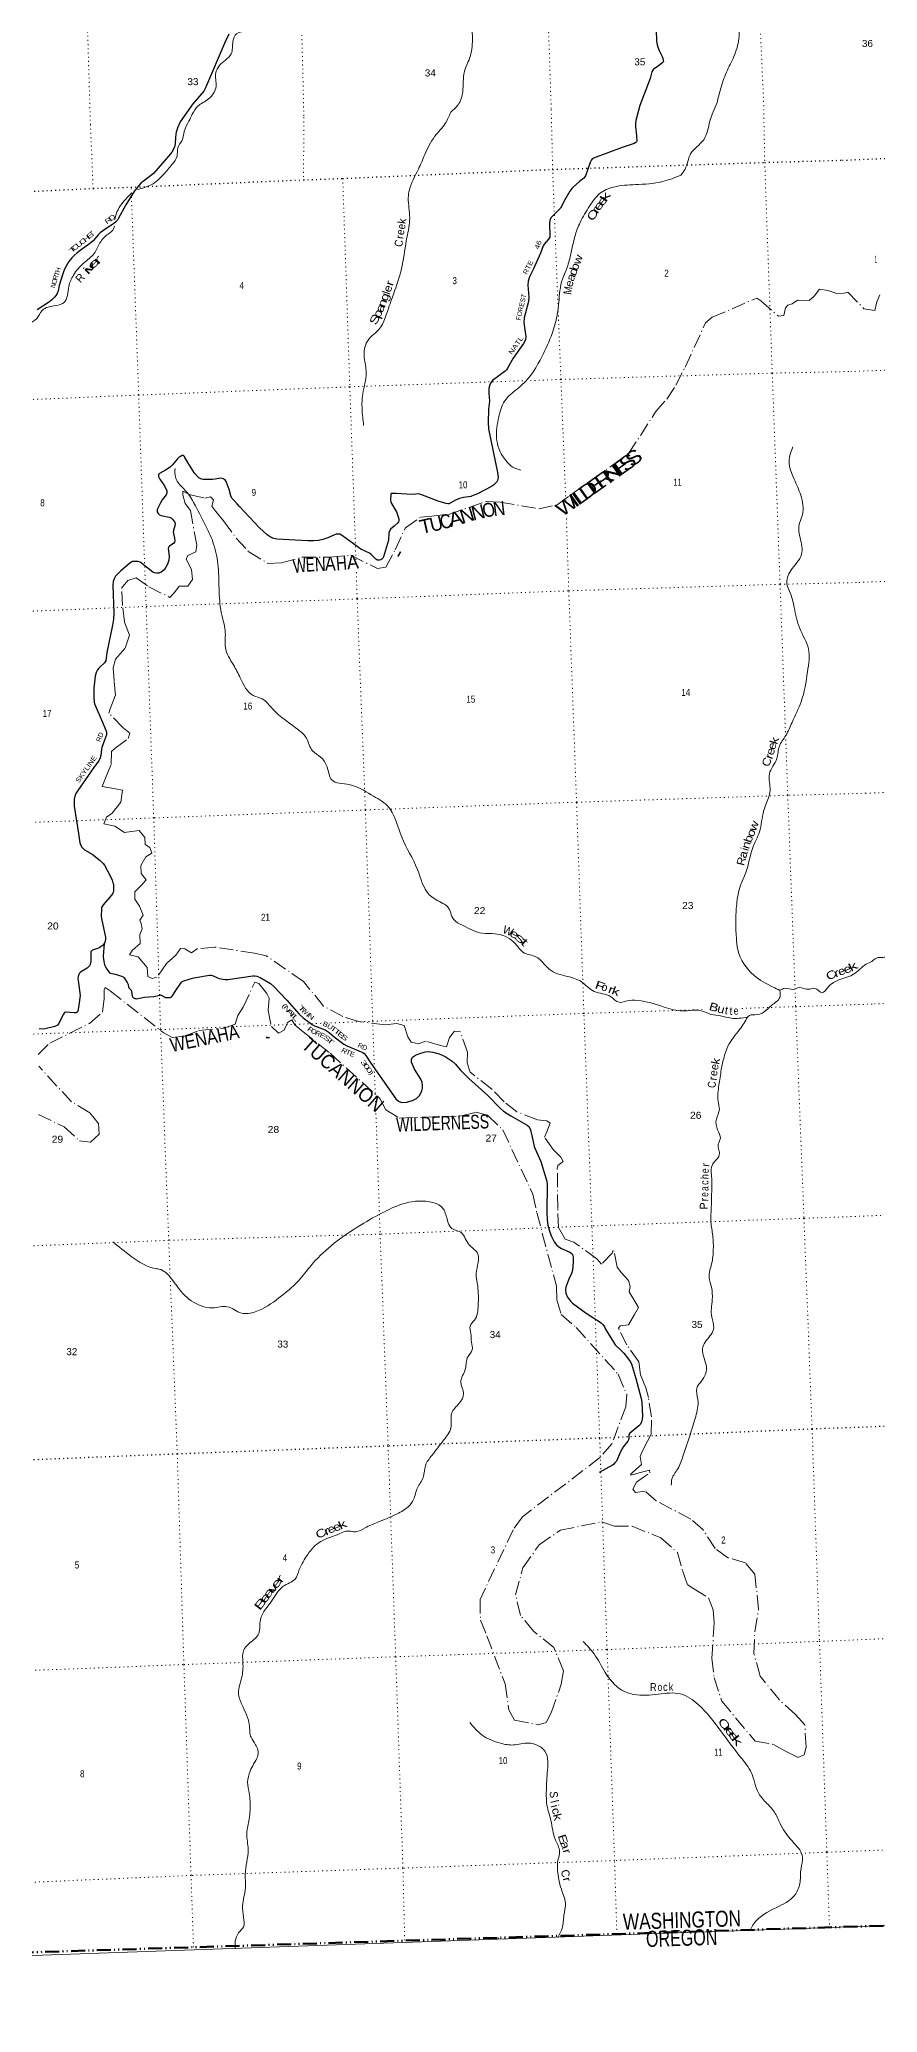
# Model space of a CAD drawing. Header units: feet. Extents: x 757852 to 1040949, y -536576 to -344549.
# Drawn here: x 805852 to 826799, y -536576 to -487262 of the extents above; entities that cross this region are included whole.
import ezdxf
from ezdxf.enums import TextEntityAlignment as Align

# ---------------------------------------------------------------- set-up
doc = ezdxf.new("R2010")
doc.units = ezdxf.units.FT
doc.header["$LTSCALE"] = 70
for name, pattern in [('DASH_DOUBLE_DOT', [9.2, 5, -1.2, 0.3, -1.2, 0.3, -1.2]), ('DOT_DASHED', [7.7, 5, -1.2, 0.3, -1.2]), ('DOTTED', [1.5, 0.3, -1.2])]:
    doc.linetypes.add(name, pattern=pattern)
for name, color, linetype, lineweight in [('10', 7, 'DASH_DOUBLE_DOT', 70), ('29', 7, 'Continuous', 25), ('39', 7, 'Continuous', 13), ('4', 7, 'Continuous', 13), ('44', 7, 'DOT_DASHED', 13), ('6', 7, 'DOTTED', 25), ('7', 7, 'DOTTED', 13)]:
    doc.layers.add(name, color=color, linetype=linetype, lineweight=lineweight)
doc.layers.add('30', color=7, linetype='Continuous')
doc.layers.add('41', color=7, linetype='Continuous')

msp = doc.modelspace()

# ---------------------------------------------------------------- linework, layer by layer
at = {"layer": '10', "lineweight": 60}
msp.add_line((795698.15, -535382.36), (827517.11, -534387.17), dxfattribs=at)
at = {"layer": '29'}
for points in [[(810584.7, -487132.44), (810489.4, -487323.17), (810006.03, -488475.38), (809960.96, -488552.65), (809853.42, -488682.82), (809686.09, -488874.92), (809367.49, -489317.32)], [(821269.54, -487039.57), (821277.42, -487291.34), (821286.7, -487367.21), (821306.41, -487448.52), (821340.51, -487534.92), (821422.58, -487707.31), (821444.79, -487779.72), (821446.66, -487813.4), (821444.79, -487824.63), (821432.67, -487839.01), (821293.34, -487943.68), (821226.94, -487985.55), (821198.89, -488008), (821179.33, -488033.15), (821161.49, -488069.75), (821112.83, -488240.55), (820860, -488911.51)], [(820860, -488911.51), (820761.55, -489288.29), (820748.03, -489373.95), (820748.42, -489434.62), (820772.38, -489667.23), (820779.31, -489807.06), (820775.6, -489824.83), (820760.6, -489837.97), (820719.19, -489863.28), (820418.14, -489960.25), (819696.4, -490226.58), (819668.47, -490245.07), (819645.97, -490267.58), (819612.25, -490339.69), (819495.69, -490670.11), (819480.04, -490697.19), (819457.55, -490725.33), (819350.44, -490811.46), (819187.56, -490956.09), (819156.45, -490990.59), (819109.74, -491057.39), (818980.11, -491273.15), (818871.05, -491475.22), (818840.7, -491515.14), (818637.23, -491717.84), (818621.33, -491744.02), (818610.08, -491779.66), (818602.57, -491871.18), (818610.92, -492165.05), (818604.46, -492207.4), (818576, -492254.37), (818466.13, -492376.42), (818444.15, -492417.53), (818372.06, -492605.96), (818194.02, -493010.65), (818096.4, -493196.3), (818063.55, -493299.27), (818057.71, -493405.82), (818082.3, -493704.49), (818071.85, -493807.53), (817964.18, -494222.28), (817960.26, -494335.88), (817984.89, -494523.1), (818004.66, -494686.47), (817997.93, -494770.09), (817948.77, -494862.6), (817691.16, -495226.15), (817549.83, -495479.23), (817527.33, -495516.75), (817488.37, -495553.69), (817178.1, -495787.08), (817122.35, -495854.44), (817089.36, -495940.38), (817084.86, -495989.52), (817085.2, -496106.63), (817100.03, -496300.2), (817073.2, -496505.29), (817066.11, -496833.74), (817078.52, -496997.38), (817243.89, -497805.99)], [(809367.49, -489317.32), (809313.4, -489450.45), (809271.23, -489576.14), (809259.98, -489630.55), (809248.3, -489711.19), (809246.85, -489851.92), (809235.83, -489925.77), (809222.48, -489964.48), (809201.86, -490002), (809157.8, -490075.18), (809124.49, -490119.92), (808761.27, -490549.82), (808701.06, -490609.55), (808441.68, -490809.07), (808397.54, -490848.11), (808335.67, -490915.65), (808288.8, -490975.68), (808229.79, -491048.89), (808013.7, -491396.93), (807822.9, -491746.74), (807800.4, -491780.5), (807771.92, -491811.94), (807702.91, -491866.8), (807543.07, -491968.32), (807365.43, -492099.43), (807318.86, -492142.55), (807191.07, -492296.41), (807145.43, -492336.96), (807103.89, -492373.33), (806868.05, -492537.13), (806794.53, -492594.71), (806723.29, -492660.37), (806665.16, -492718.53), (806589.41, -492815.39), (806555.49, -492872.37), (806517.99, -492932.4), (806480.49, -493003.69), (806441.08, -493096.93), (806347.97, -493410.49), (806318.32, -493547.75), (806294.99, -493612.53), (806271.45, -493656.56), (806230.2, -493707.21), (806162.71, -493771), (806099.98, -493819.72), (805794.3, -494020.52)], [(810792.52, -498868.97), (810697.06, -498764.18), (810663.47, -498725.01), (810637.06, -498666.63), (810593.92, -498513.42), (810518.65, -498310.03), (810491.75, -498272.66), (810461.75, -498250.15), (810450.5, -498242.65), (810422.38, -498231.39), (810376.44, -498229.52), (810241.45, -498248.28), (810174.24, -498256.49), (809943.9, -498256.84), (809902.09, -498250.15), (809868.34, -498237.02), (809838.35, -498222.01), (809808.35, -498197.62), (809726.07, -498100.65), (809564.46, -497834.36), (809470.87, -497676.08), (809452.17, -497660.34), (809422.12, -497659.2), (809379, -497681.71), (809345.25, -497706.1), (809304.95, -497745.72), (809177.91, -497892.41), (809126.82, -497942.48), (809070.58, -497987.5), (809004.44, -498028.78), (808855.01, -498108.25), (808841.84, -498118.82), (808830.59, -498139.46), (808830.59, -498182.61), (808841.84, -498222.01), (808858.22, -498256.22), (808978.02, -498415.96), (809032.14, -498546.56), (809035.89, -498572.82), (809034.01, -498600.97), (809017.98, -498640.64), (808921.52, -498769.81), (808878.91, -498843.8), (808797.78, -499013.7), (808792.15, -499026.83), (808791.21, -499041.84), (808793.09, -499071.85), (808815.59, -499109.37), (808849.33, -499139.39), (808891.97, -499157.51), (809089.92, -499204.35), (809142.75, -499221.93), (809176.5, -499251.95), (809230.1, -499317.34), (809239.31, -499330.75), (809243.99, -499364.51), (809228.75, -499449.46), (809202.75, -499529.61), (809198.06, -499552.12), (809197.32, -499580.67), (809228.53, -499727.63), (809232.75, -499796), (809228.06, -499826.02), (809210.89, -499852.34), (809105.25, -499927.33), (809078.07, -499953.6), (809071.43, -499987.47), (809092.05, -500174.83), (809086.5, -500272.52), (809053.22, -500380.36), (809011.51, -500452.62), (808966.51, -500516.41), (808889.93, -500578.39), (808839.02, -500602.7), (808779.02, -500602.7), (808730.27, -500595.2), (808681.46, -500573.95), (808366.37, -500329.24), (808314.05, -500310.04), (808246.55, -500306.29), (808179.06, -500313.79), (808110.66, -500348.52), (807883.15, -500542.88)], [(817243.89, -497805.99), (817301.14, -498085.93), (817313.59, -498207.02), (817309.84, -498244.54), (817296.03, -498282.22), (817279.84, -498317.71), (817242.34, -498360.86), (817197.35, -498400.25), (817147.13, -498433.71), (816800.8, -498617.87), (816712.68, -498655.39), (816631.1, -498682.57), (816453.76, -498709.01), (816347.08, -498737.94), (816247.96, -498780.52), (816136.15, -498844.86), (816083.66, -498865.5), (816058.35, -498869.26), (816019.91, -498861.75), (815928.04, -498833.61), (815815.92, -498798.2), (815384.32, -498636.62), (815352.45, -498623.49), (815318.89, -498620.12), (815256.83, -498623.49), (815155.06, -498632.07), (814771.77, -498611.96), (814667.17, -498612.23), (814642.8, -498614.11), (814632.16, -498629.03), (814625.93, -498771.69), (814632.91, -498821.11), (814648.42, -498859.87), (814773.96, -499072.14), (814833.1, -499246.33), (814836.85, -499270.72), (814834, -499298.09), (814825.6, -499321.38), (814810.6, -499343.89), (814714.33, -499426.51), (814628.73, -499503.35), (814613.73, -499523.99), (814598.66, -499554.77), (814587.49, -499597.16), (814574.33, -499773.78), (814448.94, -500194.57), (814430.93, -500223.76), (814406.55, -500248.14), (814380.3, -500266.9), (814347.72, -500278.29), (814325.93, -500280.04), (814303.43, -500278.16), (814282.81, -500270.66), (814260.72, -500253.43), (814142.25, -500131.65), (814097.19, -500103.69), (813883.33, -500002.97), (813429.73, -499664.69), (813400.12, -499648.29), (813358.48, -499629.05), (813309.73, -499625.3), (813270.36, -499627.17), (813227.65, -499642.54), (813057.93, -499714.74), (812932.88, -499760.37), (812825.99, -499783.19), (812706.02, -499794.14), (812561.92, -499792.77), (811781.26, -499751.06), (811707.63, -499737.86), (811643.89, -499711.59), (811542.98, -499639.64), (811352.52, -499464.45), (810851.11, -498934.33), (810792.52, -498868.97)], [(807883.15, -500542.88), (807751.59, -500677.74), (807715.86, -500741.06), (807695.34, -500809.07), (807687.76, -500910.18), (807707.91, -501595.84), (807700.96, -501747.09), (807678.53, -501899.08), (807538.35, -502582.55), (807513.73, -502793.56), (807481.6, -502842.7), (807370.69, -502940.84), (807335.36, -502974.03), (807305.36, -503015.3), (807271.61, -503082.84), (807246.9, -503179.46), (807209.23, -503475), (807209.74, -503713.19), (807217.24, -503822), (807235.67, -503884.27), (807447.1, -504370.88), (807524.09, -504566.2), (807530.35, -504600.56), (807526.6, -504641.83), (807481.33, -504773.87), (807414.1, -504955.13), (807402.85, -505005.78), (807387.85, -505155.87), (807370.78, -505218.13), (807335.36, -505289.07), (807230.28, -505437.35), (806809.44, -506033.86), (806759.24, -506110.82), (806738.2, -506172.69), (806719.45, -506251.48), (806715.7, -506322.77), (806718.14, -506422.49), (806827.56, -507108.78)], [(806827.56, -507108.78), (806864.69, -507341.7), (806883.49, -507401.49), (806905.99, -507442.77), (806934.12, -507478.41), (806976.91, -507513.73), (807171.25, -507628.74), (807368.14, -507784.2), (807418.77, -507829.23), (807445.02, -507859.24), (807475.25, -507899.87), (807644.56, -508213.91), (807670.93, -508277.6), (807689.68, -508337.63), (807699.06, -508375.15), (807706.56, -508455.82), (807704.04, -508537.94), (807695.31, -508577.77), (807676.56, -508615.29), (807613.58, -508699.31), (807444.06, -508892.94), (807419.68, -508930.46), (807406.56, -508954.85), (807400.93, -508986.74), (807398.27, -509183.4), (807407.49, -509270.03), (807502.16, -509697.77), (807504.15, -509743.88), (807496.54, -509804.7), (807487.17, -509832.84), (807470.29, -509859.11), (807440.29, -509896.63), (807392.74, -509936.03), (807357.8, -509960.42), (807324.05, -509977.3), (807177.81, -510027.95), (807151.56, -510044.84), (807136.68, -510059.38), (807132.81, -510099.24), (807139.37, -510251.2), (807134.99, -510295.58), (807116.87, -510382.52), (807101.87, -510412.54), (807076.04, -510441.8), (807043.75, -510470.7), (806876.89, -510572), (806853.12, -510595.97), (806831.89, -510633.91), (806818.76, -510680.82), (806815.01, -510731.47), (806815.58, -510781.44), (806868.83, -511155.72), (806839.27, -511396.93), (806808.75, -511554.13), (806797.18, -511571.95), (806769.06, -511586.96), (806754.06, -511588.83), (806715.85, -511589.52), (806504.95, -511573.16), (806491.57, -511575.7), (806480.32, -511585.08), (806450.32, -511624.48), (806399.64, -511711.06), (806334.08, -511855.23), (806300.02, -511896.78), (806272.21, -511913.39), (806234.71, -511930.27), (805990.69, -511986.04), (805919.73, -511995.93), (805846.61, -511992.18)], [(807470.29, -509859.11), (807441.03, -510171.5), (807449.87, -510256.28), (807480.54, -510390.22), (807503.94, -510442.53), (807536.32, -510499.05), (807586.51, -510568.81), (807606.03, -510586.94), (807627.33, -510595.19), (807748.8, -510625.45), (807903.03, -510670.66), (807941.78, -510693.58), (807965.78, -510716.7), (808046.66, -510832.77), (808066.17, -510884.12), (808074.54, -510949.7), (808083.08, -510966.12), (808143.12, -511022.43), (808147.05, -511031.99), (808154.02, -511048.76), (808172.15, -511171.52), (808178.62, -511189.94), (808201.43, -511214.79), (808233.5, -511232.93), (808251.63, -511235.7), (808268.51, -511237.26), (808478.14, -511198.45), (808712.55, -511180.94), (808870.73, -511145.01), (808879.8, -511143.61), (808892.15, -511145.09), (809001.8, -511205), (809013.66, -511208.49), (809020.74, -511209.25), (809116.14, -511204.31), (809132.18, -511202.21), (809140.92, -511199.39), (809158.67, -511184.08), (809168.43, -511172.91), (809261.98, -511028.9), (809399.2, -510826.2), (809419.48, -510805.04), (809459.16, -510789.92), (809680.05, -510726.46), (809758.95, -510709), (810103.36, -510650.4), (810139.44, -510647.56), (810178.66, -510657.37), (810299.96, -510714.58), (810340.89, -510729.47), (810396.17, -510742.48), (810496.57, -510753.64), (810564.89, -510756.43), (810616.78, -510752.79), (811184.45, -510668.43), (811238.39, -510667.13), (811285.8, -510675.5), (811364.42, -510706.86), (811628.38, -510859.05), (811712.48, -510929.43), (812037.39, -511275.64), (812345.7, -511621.15), (812445.92, -511713.56), (812667.24, -511877.91), (812730.38, -511911.69), (812989.06, -512018.22), (813046.9, -512048.42), (813092.92, -512081.91), (813217.55, -512191.62), (813455.47, -512374.91), (813532.04, -512416.48), (813931.06, -512584.44), (813968.6, -512609.32), (814011.82, -512660.16), (814138.37, -512848.86), (814761.37, -513738.45), (814824.74, -513795.29), (814880.51, -513823.19), (814910.86, -513828.04), (815022.74, -513823.19), (815174.26, -513783.41)], [(815174.26, -513783.41), (815273.73, -513733.89), (815360.18, -513644.6), (815407.59, -513541.35), (815421.53, -513477.17), (815425.45, -513404.07), (815413.17, -513326.48), (815386.2, -513244.71), (815229.63, -512996.74), (815151.74, -512822.56), (815148.24, -512760.01), (815179.85, -512697.19), (815254.21, -512645.6), (815333.77, -512611.97), (815494.04, -512567.47), (815571.1, -512560.23), (815680.89, -512570.26), (815844.01, -512615.77), (815996.02, -512679.09), (816171.25, -512800.07), (816252.59, -512871.63), (816371, -513016.55), (816584.72, -513230.57), (817062.26, -513655.01), (817373.69, -513985.04), (817452.51, -514050.11), (817634.86, -514162.75), (818041.96, -514394.69), (818093.19, -514439.9), (818126.01, -514510.46), (818186.73, -514775.54), (818217.7, -514927.14), (818238.21, -514992.42), (818380.59, -515309.42), (818525.92, -515770.55), (818539.39, -515860.26), (818536.12, -516589.35), (818541.46, -516755.81), (818561.7, -516901.12), (818605.86, -517072.97), (818650.94, -517182.96), (818717.87, -517316.91), (818774.59, -517386.81), (818829.42, -517436.9), (818895.98, -517477.29), (819087.4, -517559.52), (819159.29, -517609.43), (819182.78, -517652.85), (819194.75, -517701.99), (819192, -517815.17), (819172.44, -518022.9), (819153.05, -518103.51), (819083.32, -518246.27), (819005.43, -518447.51), (818996.75, -518516.82), (819010.12, -518593.92), (819052.53, -518695.42), (819122.95, -518793.09), (819175.23, -518843.31), (819514.19, -519093.8), (819891.51, -519336.74), (819944.94, -519390.25), (819972.83, -519437.69), (819997.17, -519500), (820196.31, -519822.9), (820243.34, -519886.96), (820371.01, -520010.06), (820458.08, -520099.04), (820552.9, -520210.66), (820619.35, -520301.28), (820650.51, -520361.35), (820755.5, -520726.57), (820890.15, -521230.21), (820904.29, -521321.27), (820920.29, -521668.93), (820912.65, -521745.43), (820895.92, -521809.61), (820870.82, -521868.21), (820829.76, -521914.74), (820685.03, -522035.8), (820608.67, -522099.82), (820585.73, -522133.33), (820580.79, -522247.72), (820560.72, -522292.73), (820452.68, -522430.69), (820413.46, -522484.91), (820367.09, -522579.97), (820271.23, -522794.66), (820234.88, -522841.17), (820198.72, -522881.17), (820173.62, -522897.91), (819838.89, -523080.67)]]:
    msp.add_lwpolyline(points, dxfattribs=at)
at = {"layer": '39'}
for points in [[(806756.19, -465949.38), (806952.25, -466270.85), (807082.4, -466501.51), (807102.13, -466790.25), (807168.59, -466976.88), (807457.29, -467447.28), (807671.1, -467719.27), (807763.58, -468023.59), (807866.57, -468580.77), (807954.46, -468927.45), (807877.95, -469338.08), (807957.86, -469805.62), (807996.62, -470063.55), (808075.7, -470446.71), (808087.97, -470812.07), (808220.74, -471260.85), (808349.03, -471594.94), (808586.82, -471864.1), (808815.59, -472103.42), (808985.59, -472445.26), (809252.41, -472785.88), (809509.62, -473470.3), (809682.87, -473729.62), (809900.67, -474180.35), (809985.2, -474665.82), (809921.6, -475185.01), (809968.07, -475343.09), (810131.8, -475625.48), (810185.26, -475903), (810368.26, -476393.12), (810383.87, -476738.27), (810473.63, -477080.86), (810674.3, -477200.56), (810981.57, -477447.23), (811194.19, -477564.51), (811392.81, -477742.57), (811464.82, -478154.11), (811607.4, -478396.4), (811704.65, -478782.96), (811584.24, -478961.96), (811583.76, -479365.95), (811323.73, -479809.02), (811243, -479974.6), (811288.97, -480208.16), (811333.56, -480520.16), (811419.23, -480800.59), (811493.37, -480976.91), (811523.37, -481213.03), (811682.9, -481601.46), (811966.62, -481983.59), (812156.53, -482320.72), (812129.03, -482637.21), (811803.72, -483048.37), (811695.7, -483118.42), (811584.78, -483281.02), (811534.16, -483833.02), (811478.39, -484074.79), (811450.51, -484325.87), (811385.45, -484790.81), (811320.39, -485302.26), (811246.03, -485962.48), (811218.15, -486148.46), (811173.77, -486518.91), (811152.33, -486776.9), (811022.26, -487026.58), (810780.56, -487119.32), (810686.68, -487311.48), (810642.88, -487620.49), (810503.62, -487776.02), (810344.06, -487924.22), (810259.59, -488097.96), (810264.9, -488435.43), (810078.79, -488749.34), (809809.93, -488929.44), (809672.22, -489131.14), (809587.34, -489306.82)], [(811338.98, -480524.93), (811792.18, -480612.88), (812501.4, -480698.99), (813003.61, -480894.72), (813440.61, -481299.71), (813860.31, -481727.41), (814122.93, -482138.41), (814558.04, -482487.19), (814971.12, -482897.03), (815218.97, -483525.6), (815499.44, -483990.25), (815597.12, -484449.14), (815750.37, -484829.74), (816059.2, -485182.87), (816243.64, -485536.27), (816486.59, -486078.59), (816611.4, -486568.7), (816672.87, -487263.99), (816604.26, -487730.62), (816473.08, -488066.76), (816431.8, -488570.63), (816335.35, -488865.38), (816130.32, -489077.78)], [(825621.76, -481507.06), (825294.79, -481628.85), (824914.14, -482005.74), (824827.96, -482247.88), (824685.41, -482783.38), (824549.18, -483447.29), (824342.52, -484105.59), (824105.93, -484529.77), (823905.95, -484908.48), (823824.8, -485240.88), (823745.64, -485512.93), (823693.42, -485810.17), (823666.41, -486201), (823529.01, -486531.32), (823358.76, -486959.25), (823332.39, -487249.57), (823208.59, -487685.94), (823023.24, -488082.23), (822874.97, -488507.39), (822788.41, -488841.89)], [(816130.32, -489077.78), (815995.87, -489360.14), (815735.98, -489682.47), (815481.83, -490139.16), (815325.42, -490502.83), (815097.07, -491021.04), (815070.63, -491224.55), (815106.42, -491717.45), (815035.9, -492211.27), (814918.89, -492909.14), (814729.97, -493546.73), (814575.46, -493978.61), (814279, -494572.98), (814122.12, -494703.76), (813997.44, -494909.96), (813971.74, -495211.81), (814018.44, -495591.99), (813932.88, -496122.36), (813915.31, -496500.29), (813954.71, -496906.77)], [(822788.41, -488841.89), (822609.64, -489305.3), (822453.96, -489767.32), (822126.74, -490121.62), (821990.82, -490500.78), (821884.68, -490652.26)], [(809587.34, -489306.82), (809472.45, -489561.07), (809410.76, -489795.65), (809309.36, -489973.1), (809291.05, -490180.4), (809160.47, -490390.77), (808956.48, -490631.26), (808646.74, -490892.72), (808298.6, -491011.57)], [(821884.68, -490652.26), (821425.73, -490815.42), (820747.63, -490890.22), (820203.57, -490951.31), (819850.99, -491115.57), (819600.85, -491427.6), (819365.36, -491833.58), (819234.73, -492186.5), (819127.17, -492647.2), (819024.78, -493005.37), (818925.33, -493253.03), (818831.2, -493835.83), (818788.23, -494166.27), (818666.24, -494613.31), (818417.06, -495176.27), (817911.37, -495894.83), (817479.23, -496300.19), (817333.68, -496693.67), (817284.97, -496962.02), (817331.57, -497482.74), (817537.55, -497818.4), (817685.81, -497954.88), (817882.47, -498027.78)], [(808156.7, -491094.84), (807995.06, -491267.95), (807749.87, -491686.25), (807731.85, -491774.13)], [(807724.95, -491932.23), (807711.97, -491982.42), (807565.45, -492124.96), (807363.03, -492349.35), (807219.81, -492610.26), (806955.68, -492852.4), (806701.13, -493150.49), (806586.65, -493434.71), (806467.39, -493835.5), (806264.84, -493911.32), (805917.16, -494035.29), (805782.4, -494239.75), (805589.71, -494381.56), (805465.75, -494541.56), (805217.94, -494793.29), (804866.11, -495200.45), (804752.91, -495530.81), (804661.99, -495868.59), (804523.34, -496149.45), (804499.57, -496376.97), (804225.66, -496844.24), (803957.86, -497170.8), (803922.97, -497503.02), (803917.88, -497968.95), (803776.32, -498145.49), (803328.4, -498344.48), (803093.74, -498636.01), (802806.05, -498969.14), (802636.72, -499301.03), (802500.56, -499455.34), (802355.35, -499933.14), (802293.11, -500219.93), (802091.71, -500697.26), (801813.22, -501144.58), (801535.17, -501318.84), (801196.96, -501494.75), (800957.99, -501631.8), (800561.76, -501885.59), (800124.97, -502052.16), (799650.86, -502031.02), (799355.24, -502007.01), (798871.15, -501843.6), (798401.15, -501681.82), (798059.03, -501645.02), (797561.51, -501504.07), (797106.78, -501458.31), (796735.04, -501582.94)], [(824682.26, -497447.86), (824587.84, -497803.8), (824714.57, -498248.04), (824880.35, -498653.06), (824922.04, -499141.79), (824835.57, -499423.23), (824863.83, -499717.58), (824899.45, -500132.2), (824629.76, -500535.1), (824535, -500879.01), (824619.62, -501107.57), (824715.6, -501456.28), (824852.65, -501982.55), (825071.45, -502490.52), (825049.27, -503063.32), (824889.6, -503814.56), (824661.25, -504332.78), (824505.73, -504656.26), (824344.79, -504929.7), (824281.05, -505234.61), (824095.12, -505619.16), (824112.75, -506036.27), (824008.08, -506384.46), (823952.4, -506546.61), (823846.57, -507069.5), (823680.86, -507459.51), (823507.65, -508084.64), (823376.02, -508401.44), (823279.04, -508881.93), (823254.01, -509280.14), (823270.02, -509711.35), (823308.7, -510019.47), (823707.51, -510651), (824191.33, -510948.93), (824355.94, -511028.96)], [(823548.11, -511698.25), (823137.41, -511722.67), (822872.98, -511665.67), (822643.24, -511629.81), (822381.81, -511536.59), (821930.54, -511542.94), (821464.33, -511445.3), (820803.63, -511280.72), (820509.19, -511298.83), (820337.43, -511327.63), (820134.87, -511186.62), (819715.94, -511057.57), (819390.01, -510809.52), (819045.26, -510678.43), (818588.79, -510498.21), (818257.11, -510188.08), (817975.64, -510095.42), (817709.24, -509823.65), (817235.89, -509613.78), (816924.57, -509602.23), (816427.44, -509403.05), (816204.66, -509256.57), (816051.26, -508935.53), (815891.85, -508831.49), (815595.5, -508636.84), (815299.11, -508008.53), (814905.36, -507198.18), (814548.53, -506416.94), (814143.62, -506142.95), (813596.76, -505886.9), (813160.12, -505770.38), (813040.63, -505442.39), (812879.33, -505197.86), (812680.44, -505044.71), (812522.97, -504721.77), (812324.69, -504518.41), (811678.05, -503994.06), (811418.34, -503746.21), (811197.23, -503659.92), (810869.89, -503217.16), (810700.4, -502894.56), (810497.75, -502462.44), (810497.5, -502093.03), (810411.03, -501653.71), (810342.76, -501075.36), (810319.1, -500441.58), (810205, -499874.53), (810020.34, -499439.91), (809749.02, -498919.33), (809538.92, -498579.77), (809249.52, -498202.23), (809240.52, -497985.82)], [(833725.68, -510921.49), (833343.51, -510791.03), (833108.45, -510837.75), (832787.39, -511214.62), (832536.8, -511221.78), (832147.81, -511338.33), (831703.34, -511366.63), (831238.47, -511439.82), (830943.3, -511328.24), (830785.25, -511287.89), (830630.21, -511113), (830310.26, -511036.44), (829948.82, -510977.44), (829707.33, -510906.03), (829427.37, -510771.83), (829107.48, -510643.11), (828710.64, -510603.46), (828366.56, -510525.78), (828175.89, -510364.24), (827969.31, -510153.12), (827755.3, -510118.83), (827668.3, -510099.94), (827598.7, -509956.04), (827568.49, -509953.13), (827321.96, -509907.99), (827099.22, -509962.28), (827053.12, -510178.63), (826927.61, -510203.28), (826769.73, -510221.09), (826657.4, -510309.18)], [(826657.52, -510309.12), (826516.9, -510375.22), (826200.86, -510626.81), (825635.82, -510871.18), (825550.12, -510963.87), (825415.13, -511088.03), (825231.5, -510978.63), (825079.69, -511002.87), (824843.71, -510959.15), (824688.45, -511003.56), (824483.05, -510977.07), (824419.34, -510994.87), (824355.95, -511026.54)], [(824355.96, -511024.72), (824355.03, -511207.44), (824155.72, -511399.62), (823967.66, -511563.39), (823733.09, -511642.09), (823598.98, -511653.8), (823549.98, -511695.3)], [(823549.98, -511695.3), (823352.01, -512007.9), (823056.6, -512423.56), (822963.72, -512691.12), (822894.3, -513008.23), (822835.02, -513401.35), (822814, -513799.45), (822845.81, -514005.37), (822770.26, -514246.35), (822801.8, -514514.52), (822869.87, -514725.47), (822817.87, -514875.46), (822843.51, -515147.8), (822683.07, -515367.02), (822655.03, -515729.18), (822651.67, -516112.73), (822642.01, -516486.43), (822630.17, -516781.88), (822675.41, -517109.9), (822694.16, -517494.86), (822652.14, -517859.41), (822591.52, -518204.38), (822648.51, -518449.76), (822667.24, -518762.45), (822655.14, -519192.42), (822704.72, -519460.09), (822639.13, -519626.52), (822431.26, -519943.41), (822429.49, -520096.04), (822526.42, -520478.86), (822408.38, -520779.24), (822281.19, -520967.43), (822307.28, -521255.82), (822254.85, -521678.87), (821944.71, -522647.05), (821805.73, -522988.15), (821660.23, -523239.08), (821644.59, -523398.12)], [(807682.76, -517312.14), (808142.36, -517676.98), (808787.09, -517988.57), (808837.43, -517995.22), (809151.11, -518235.57), (809434.17, -518601.24), (809894.38, -518915.87), (810178.64, -518964.3), (810547.05, -518936.13), (810904.6, -519094.97), (811246.83, -519063.5), (811835.09, -518716.11), (812326.71, -518285.03), (812639.17, -517905.04), (813139.14, -517413.51), (813889, -516889.02), (814471.74, -516559.85), (814711.43, -516448.88), (815335.18, -516295.25), (815946.64, -516493.31), (816051.2, -516789.59), (816134.14, -516957.97), (816388.44, -517083.5), (816593.64, -517391.08), (816793.59, -517582.35), (816770.13, -518109), (816805.02, -518425.26), (816818.31, -518902.73), (816724.22, -519270.7), (816613.96, -519418.28), (816633.13, -519602.46), (816651.36, -519824.81), (816668.69, -520015.07), (816562.89, -520178.58), (816495.53, -520497.64), (816383.89, -520811.9), (816452.3, -521107.16), (816344.67, -521349.02), (816155, -521599.16), (816135.09, -521965.1), (815950.99, -522271.3), (815660.64, -522652.69), (815497.2, -522908.13), (815446.82, -523188.58), (815299.87, -523459.63), (815199.76, -523755.5), (815066.28, -523933.83), (814732.92, -524139.72), (814310.56, -524319.94), (813989.5, -524463.26), (813759.44, -524559.91), (813512.17, -524542.6), (813363.36, -524602.89), (813137.15, -524693.42), (812755.44, -524892.61), (812557.36, -525128.92), (812347.04, -525502.09), (812239.41, -525743.96), (811943.42, -525922.73), (811654.85, -526296.03), (811501.87, -526494.97), (811372.74, -526757.51), (811332.23, -527103.94), (811112.04, -527338.85), (810950.88, -527531.99), (810937.14, -527831.51), (810905.6, -528211.83), (810827.82, -528589.4), (810912.11, -528878.2), (811099.22, -529401.09), (811121.85, -529637.38), (811139.79, -529694.01)], [(819437.74, -527299.32), (819713.33, -527612.99), (819991.05, -528075.17), (820404.6, -528515.56), (820706.58, -528623.73), (821324.49, -528620.84), (821874, -528611.8), (822318.9, -528880.68), (822872.7, -529530.04), (823374.65, -530190.86), (823646.52, -530586.95), (823829.29, -531097.91), (824032.92, -531349.31), (824242.51, -531598.54), (824383.1, -531891.83), (824718.91, -532350.41), (824927.06, -532692.03), (824886.81, -532976.22), (824862.06, -533312.18), (824753.93, -533608.27), (824339.21, -533918.78), (823771.34, -534277.66), (823680.29, -534394.6), (823618.87, -534525.16)], [(816604.82, -529324.43), (816914.6, -529641.19), (817377.76, -529845.32), (817698, -529888.74), (818077.93, -529842.18), (818484.89, -530045.85), (818544.02, -530584.29), (818519.67, -531078.85), (818536.57, -531397.61), (818635.34, -531774.35), (818747.32, -532265.17), (818851.43, -532545.4), (818809.57, -532771.41), (818800.62, -533026.63), (818895.78, -533489.8), (818997.95, -533844.37), (818960.15, -534144.55), (818915.07, -534471.03), (818826.14, -534664.2), (818805, -534698.88)], [(811117.78, -530539.55), (811204.5, -530371.93), (811297.6, -530184.67), (811308.84, -530011.7), (811253.08, -529882.73), (811139.79, -529694.01)], [(811117.78, -530539.55), (811054.39, -530817.74), (811094.23, -531095.71), (811115.85, -531295.89), (811094.06, -531738.17), (811035.83, -532097.14), (811067.22, -532503.84), (810994.25, -533126.21), (810997.68, -533465.42), (810927.76, -533909.02), (810951.67, -534191.45), (810952.47, -534436.37), (810830.24, -534586.28), (810745.55, -534787.36), (810742.38, -534889.84), (810748.17, -534980.27)]]:
    msp.add_spline(points, degree=3, dxfattribs=at)
at = {"layer": '4'}
for points in [[(1039242.56, -525836.22), (1018370.82, -526769.91), (986566.33, -528148.83), (954759.98, -529484.01), (922951.82, -530775.43), (891141.91, -532023.1), (859330.32, -533227.02), (827517.11, -534387.17), (795702.32, -535503.56), (763886.04, -536576.2), (757851.71, -353854.74), (789416.66, -352790.58), (820980.12, -351683.01), (852542.04, -350532.02), (884102.33, -349337.62), (915660.96, -348099.8), (947217.84, -346818.58), (978772.94, -345493.96), (1000559.5, -344549.37)], [(1039242.56, -525836.22), (1018370.82, -526769.91), (986566.33, -528148.83), (954759.98, -529484.01), (922951.82, -530775.43), (891141.91, -532023.1), (859330.32, -533227.02), (827517.11, -534387.17), (795702.32, -535503.56), (763886.04, -536576.2), (757851.71, -353854.74)]]:
    msp.add_lwpolyline(points, dxfattribs=at)
at = {"layer": '44'}
for points in [[(817370.92, -498825), (818329.84, -498992.72), (818789.71, -498891.56), (820577.56, -497613.15), (821252.21, -496571.08), (821528.4, -496250.42), (821757.23, -495901.57), (821991.93, -495450.02), (822499.29, -494344.48), (822666.44, -494207.07), (823781.71, -493725.55), (823880.98, -493795.82), (824324.52, -494181.48), (824460.39, -494163.87), (824494.75, -493971.63), (824560.4, -493906.67), (824667.21, -493866.14), (824798.05, -493774.41), (825091.64, -493782.5), (825217.82, -493674.89), (825351.5, -493504.69), (825555.58, -493534.52), (825785.61, -493609.49), (825968.09, -493602.03), (826053.86, -493580.36)], [(826053.86, -493580.36), (826458.65, -493991.57), (826727.16, -494034.2), (826779.93, -493823.69), (826856.03, -493648.46)], [(810231.18, -509946.78), (809792.92, -509986.79), (809650.61, -510093.05), (809481.77, -509991.47), (809374.92, -509981.78), (809257.12, -510147.3), (809024.74, -510359.7), (808789.64, -510702.79), (808670.46, -510735.78), (808561.81, -510681.97), (808542.72, -510459.76), (808316.88, -510191.76), (808103.8, -510138.2), (808175.51, -510024.78), (808369.5, -509856.13), (808362.36, -509631.43), (808423.06, -509494.35), (808395.45, -509358.88), (808360.02, -509277.96), (808441.26, -509152.1), (808353.58, -508922.65), (808238.19, -508752.59), (808238.78, -508569.76), (808394.76, -508404.68), (808521.8, -508268.91), (808390.69, -508107.53), (808388.54, -507906.73), (808508.39, -507692.91), (808659.12, -507596.34), (808607.44, -507461.85), (808491.88, -507386.22), (808484.53, -507205.72), (808344.99, -507034.64), (808149.05, -507056.71), (807977.33, -507081.81), (807735.76, -506920.93), (807462.44, -506867.81), (807526.01, -506702.5), (807672.48, -506600.08), (807882.2, -506324.33), (807924.26, -506025.29), (807756.02, -505987.97), (807418.44, -505935.48), (807504.44, -505729.06), (807642.96, -505381.89), (807653.96, -505060.02), (807746.95, -504975.86), (808068.59, -504735.71), (808109.16, -504597.45), (807945.27, -504469.55), (807586.93, -504104.51), (807618.61, -503994.74), (807749.44, -503655.92), (807720.46, -503289.47), (807695.19, -502965.06), (807752.63, -502747.76), (807996.52, -502472.62), (808102.01, -502152.91), (807973.91, -501818.65), (807927.17, -501410.74), (807903.43, -500975.78), (808058.43, -500786.64), (808266.45, -500715.86), (808583.06, -500943.99), (809112.02, -501207.63), (809227.52, -501084.38), (809347.57, -500924.79), (809556.61, -500928.3), (809676.16, -500756.67), (809651.92, -500506.55), (809517.14, -500254.92), (809561.59, -500162.71), (809756.76, -500072.37), (809781.91, -499900.58), (809625.98, -499031.08), (809490.37, -498857.83), (809433.51, -498645.2), (809433.6, -498548.77), (809618.08, -498639.67), (809985.12, -498725.11), (810126.6, -498697.23), (810205.74, -498766.31), (810158.05, -498926.96), (810263.95, -499061.25), (810454.22, -499294.54), (810769.14, -499727.64), (811084.39, -500070.33), (811562.11, -500358.17), (811904.94, -500342.14), (812409.46, -500203), (813116.31, -500198.21), (813632.69, -500153), (814299.03, -500485.36), (814510.7, -500454.61), (814743.88, -500015.17), (814996.64, -499464.45), (815381.55, -499199.61), (815655.87, -499178.36), (816075.76, -499131.06), (817022.69, -498807.09), (817370.92, -498825)], [(821148.27, -521690.53), (821070.19, -521203.55), (821010.02, -520958.92), (820878.39, -520636.85), (820830.91, -520309.33), (820532.61, -519889.61), (820320.62, -519468.37), (820364.7, -519416.35), (820572.51, -519389.77), (820720.64, -519130.6), (820821.82, -518951.69), (820739.98, -518816.42), (820595.01, -518561.19), (820611.92, -518433.94), (820571.38, -518276.89), (820397.02, -518089.15), (820294.72, -517944.68), (820214.22, -517546.19), (820185.9, -517541.32), (820163.96, -517594.45), (819896.09, -517872.58), (819784.17, -517738.54), (819206.89, -517324.2), (818994.83, -517246.48), (818826.24, -516954.05), (818807.05, -516482.74), (818794.29, -515478.82), (818807.39, -515405.96), (818941.76, -515302.03), (818881.28, -515198.03), (818694.81, -515008.78), (818477.2, -514696.25), (818530.21, -514567.53), (818619.81, -514350.92), (818534.98, -514290.11), (818298.81, -514261.59), (817782.57, -514063.72), (817469.15, -513815.37), (817156.88, -513496.67), (816613.45, -513074.92), (816543.57, -512838.72), (816551, -512577.26), (816371.59, -512068.3), (816226.07, -512046.13), (816104.02, -512205.8), (816027.26, -512441.97), (815873.06, -512404.08), (815499.19, -512298.82), (815323.09, -512364.28), (815144.66, -512323.36), (815063.07, -512194.11), (814964.92, -511904.82), (814782.07, -511854.04), (814496.38, -511891.83), (813836.07, -511806.32), (813433.31, -511682.16), (812954.72, -511422.48), (812449.48, -510804.31), (811517.49, -510163.39), (811229.55, -510096.82), (810231.18, -509946.78)], [(805823.03, -512630.04), (806110.79, -512347.08), (807103.09, -511854.52), (807431.12, -511573.93), (807471.38, -511230.77), (807472.67, -511015.76), (807490.51, -510960.79), (807618.44, -511043.96), (808942.24, -512082.69), (809170.14, -512203.95), (809476.13, -512171.35), (809838.12, -512034.02), (810456.29, -511972.59), (810739.45, -511872.62), (810807.08, -511658.93), (810947.3, -511452.3), (811230.96, -510821.97), (811334.95, -510859.91), (811535.99, -511110.84), (811596.79, -511222.86), (811565.17, -511531.51), (811647.6, -511927.91), (811827.4, -512101.36), (811964.83, -512023.43), (812053.49, -511832.98), (812163.34, -511768.22), (812232.73, -511893.95), (812398.87, -512027.78), (813117.21, -512601.09), (814360.3, -513729.5), (814512.52, -514014.57), (814842.35, -514222.07), (816400.71, -514164.4), (816754.55, -514073.6), (817053, -514151.8), (817431.48, -514518.02), (818183.77, -516122.51), (818280.59, -516576.58), (818773.65, -518424.7), (818779.51, -518765.97), (818892.8, -519130.98), (819265.47, -519453.24), (820317.36, -520621.61), (820528.85, -521129.25), (820507.1, -521433.48), (820161.16, -522359.66), (819861.89, -522705.37), (817921.62, -524186.88), (817691.89, -524513.68), (816864.78, -526251.03), (816873.73, -526766.95), (817034.45, -527162.16), (817489.01, -528360.97), (817585.9, -529013.92), (817728.7, -529265.22), (818313.95, -529381.92), (818516.45, -529323.42), (818639.24, -529083.36), (818895.49, -528371.78), (818948.11, -528036.15), (818711.54, -527455.21), (818202.76, -527046.1), (817875.36, -526651.68), (817753.87, -526134.33), (817933.46, -525464.06), (818339.89, -524888.97), (818871.28, -524521.72), (819903.08, -524308.79), (820225.07, -524422.19), (820662.71, -524416.36), (821385.9, -524714.25), (821796.38, -525077.15), (821923.28, -525529.99), (822043.94, -525878.62), (822211.1, -525988.31), (822571.59, -526208.61), (822694.37, -526510.96), (822715.79, -526839.54), (822661.24, -527719.66), (822717.26, -528207.54), (822907.79, -528792.37), (823737.93, -529793.02), (824195.3, -529876.78), (824484.9, -530033.69), (824805, -530199.4), (824961.13, -530136.77), (825011.44, -529941.86)], [(805827.97, -514132.49), (806467.26, -514441.85), (806852.86, -514785.68), (807127.38, -514818.65), (807348.22, -514618.78), (807325.57, -514358.55), (807111.6, -514086.05), (806652.74, -513817.53), (805839.13, -512926.7)], [(825011.44, -529941.86), (824980.88, -529388.65), (824745.43, -529131.09), (824338.47, -528755.99), (823866.54, -528166.59), (823706.82, -527598.57), (823728.81, -527053.26), (823826.67, -526496.82), (823732.74, -525620.76), (823500.23, -525336.97), (823059.12, -525208.35), (822736.5, -524980.47), (822435.99, -524506.6), (822134.03, -524243.72), (821269.88, -523788.87), (820990.88, -523547.15), (820747.05, -523577.21), (820683.46, -523495.43), (820774.78, -523320.95), (821108.7, -523086.32), (821100.07, -523022.39), (820964.61, -523050.02), (820635.16, -523147.86), (820622.47, -523132.31), (820684.19, -523069.52), (820895.5, -522882.09), (820869.04, -522676.26), (820925.57, -522535.33), (821050.29, -522293.18), (821141.77, -522122.71), (821148.27, -521690.53)]]:
    msp.add_lwpolyline(points, dxfattribs=at)
at = {"layer": '6'}
msp.add_line((825919.54, -490281.24), (829249.77, -490134.83), dxfattribs=at)
for points in [[(794183.67, -491358.75), (796462.43, -491385.76), (801929.96, -491211.38), (802888.48, -491191.12), (807194.62, -490984.73), (808142.84, -490954.72), (812451.59, -490770.34), (813431.78, -490735.43), (818678.4, -490509.28), (823978.65, -490335.86), (825938.94, -490278.54)], [(827071.18, -521923.85), (825162.97, -521994.66), (819856.15, -522220.45), (814566.6, -522417.67), (809295.2, -522618.41), (803990.05, -522832.11), (797485.51, -523062.64), (795276.44, -523123.84)]]:
    msp.add_lwpolyline(points, dxfattribs=at)
at = {"layer": '7'}
for p, q in [((807194.62, -490984.73), (807125.96, -489395.81)), ((812461.52, -489208.63), (812451.59, -490770.34)), ((822616.43, -534540.45), (822616.43, -534561.98)), ((806737.26, -535037.09), (806741.93, -535121.13)), ((812037.72, -534871.31), (812040.19, -534935.72)), ((817327.06, -534705.88), (817327.06, -534749.5))]:
    msp.add_line(p, q, dxfattribs=at)
for points in [[(807125.96, -489395.81), (807016.77, -485763.76), (806867.02, -480467.05), (806707.12, -475124.15), (806530.92, -469858.81), (806423.56, -464628.97), (806470.51, -459333.52), (806271.08, -453871.7), (806051.14, -448635.69), (805920.1, -443712.02)], [(811572.62, -453723.55), (811753.67, -459145.45), (811873.63, -464279.11), (811879.44, -464461.61), (811994.33, -469572.32), (811998.49, -469636.49), (812124.03, -474940.61), (812039.79, -474944.09), (812210.83, -480211.21), (812215.93, -480303.49), (812365.85, -485507.1), (812370.28, -485579.3), (812461.52, -489208.63)], [(818643.09, -488990.23), (818516.59, -485220.8), (818302.04, -479906.22), (818094.78, -474629.58), (817893.13, -469340.68), (817684.59, -464025.9), (817519.28, -458982.96)], [(822813.73, -458772.39), (822975.63, -463833.53), (823184.24, -469150.33), (823399.65, -474430.71), (823588.15, -479746.18), (823781.38, -485023.31), (823951, -488801.37)], [(819006.37, -498786.04), (818884.76, -495759.73), (818678.28, -490505.26), (818643.09, -488990.23)], [(823951, -488801.37), (823978.65, -490335.86), (824167.41, -495602.86), (824362.47, -500879.72), (824555.46, -506154.64), (824752.64, -511435.46), (824960.12, -516726.04), (825162.97, -521994.66), (825346.45, -527287.9), (825531.65, -532571.06), (825598.2, -534447.19)], [(809701.47, -534944.38), (809640.53, -533149.27), (809461.74, -527879.99), (809295.2, -522618.41), (809082.26, -517275.78), (808878.73, -511983.08), (808708.12, -506719.6), (808515.9, -501400.5), (808331.6, -496149.44), (808142.84, -490954.72)], [(813431.78, -490735.43), (813608.9, -495944.53), (813762.37, -500282.98)], [(826127.95, -495561.23), (829443.97, -495436.05), (837193.36, -495082.25), (842493.41, -494864.23), (847762.73, -494629.28), (853071.54, -494431), (857882.63, -494264.63)], [(794368.09, -496719.81), (796613.86, -496653.39), (803068.83, -496372.02), (808331.6, -496149.44), (813608.9, -495944.53), (818884.76, -495759.73), (824167.41, -495602.86), (826127.95, -495561.23)], [(820283.82, -534613.4), (820226.27, -532776.74), (820039.35, -527503.67), (819854.04, -522216.5), (819660.37, -516917.51), (819460.3, -511604.64), (819275.21, -506325.5), (819081.99, -501042.56), (819020.75, -499215)], [(858080.19, -499581.87), (853257.58, -499728.51), (847961.54, -499946.38), (842693.25, -500155.22), (837392.68, -500359.22), (829608.32, -500690.22), (826316.66, -500835.28)], [(794549.56, -501994.87), (796786.19, -501906.79), (803275.86, -501646.55), (808518.86, -501434.55), (813792.6, -501245.8), (819081.99, -501042.56), (824362.47, -500879.72), (826316.66, -500835.28)], [(813772.77, -500577.01), (813792.6, -501245.8), (813997.62, -506520.38), (814180.76, -511801.59), (814366.97, -517120.86), (814566.6, -522417.67), (814755.36, -527684.67), (814936.5, -532965.93), (814980.56, -534779.27)], [(826505.14, -506103.6), (829811.35, -505959.02), (837596.15, -505640.04), (842888.64, -505434.33), (848175.03, -505226.84), (853453.34, -505017.63), (858275.45, -504836.88)], [(826505.14, -506103.6), (824555.46, -506154.64), (819275.21, -506325.5), (813997.62, -506520.38), (808708.12, -506719.6), (803420.46, -506912.75), (796961.31, -507188.21), (794730.75, -507261.78)], [(858471.8, -510121.49), (853633.58, -510321.38), (848337.6, -510487.09), (843074.15, -510717.82), (837774.83, -510901.71), (829992.63, -511236.64), (826693.58, -511370.25)], [(823407.54, -511478.45), (824752.64, -511435.46), (826693.58, -511370.25)], [(794913.16, -512563.93), (797136.38, -512467.63), (803603.6, -512193.96), (808881.46, -512009.11), (812889.29, -511852.16)], [(813131.66, -511842.67), (814180.76, -511801.59), (819456.29, -511604.75), (822472.41, -511508.34)], [(826882.63, -516653.93), (824960.12, -516726.04), (819660.37, -516917.51), (814366.97, -517120.86), (809082.26, -517275.78), (803787.19, -517491.22), (797321.74, -517756.81), (795095.73, -517870.91)], [(795457.46, -528385.66), (797659.9, -528317.99), (804172.35, -528083.23), (809461.74, -527879.99), (814755.36, -527684.67), (820039.35, -527503.67), (825344.78, -527299.99), (827260.71, -527221.23)], [(827449.39, -532494.67), (825531.65, -532571.06), (820226.27, -532776.74), (814936.5, -532965.93), (809640.53, -533149.27), (804339.79, -533376.91), (797865.15, -533600.6), (795639.39, -533674.09)]]:
    msp.add_lwpolyline(points, dxfattribs=at)

# ---------------------------------------------------------------- texts
at = {"layer": '10'}
for s, width, p in [('WASHINGTON', 0.8, (821916.4, -534463.19)), ('OREGON', 0.75, (821909.43, -534910.64))]:
    msp.add_text(s, height=400, rotation=1.791, dxfattribs=dict(at, width=width)).set_placement(p, align=Align.CENTER)
at = {"layer": '30'}
for s, rotation, width, p in [('D', 38.483, 1.45, (807701.89, -491762.76)), ('H', 39.203, 1.45, (807060.06, -492284.87)), ('E', 40.288, 1.65, (807153.5, -492206.31)), ('R', 35.421, 1.4, (807600.84, -491836.12)), ('T', 42.666, 1.95, (806720.27, -492554.37)), ('O', 38.068, 1.4, (806789.25, -492498.17)), ('U', 36.781, 1.4, (806879.96, -492429.76)), ('C', 37.781, 1.45, (806971.13, -492355.5)), ('T', 73.461, 1.2, (806346.95, -493136.53)), ('H', 73.461, 0.9, (806375.51, -493039.2)), ('O', 71.311, 0.95, (806281.99, -493327.06)), ('R', 73.461, 0.95, (806312.72, -493225.66)), ('(', 311.744, 1.55, (811925.95, -511451.14)), ('T', 311.744, 1.9, (812366.08, -511526.18)), ('N', 311.744, 1.55, (811996.01, -511529.66)), ('A', 311.744, 1.75, (812073.3, -511614.14)), ('T', 311.744, 1.9, (812131.72, -511681.47)), ('L', 311.744, 1.95, (812208.93, -511761.92)), ('I', 317.322, 1.35, (812527.74, -511678.35)), ('N', 323.402, 1.4, (812602.08, -511729.87)), ('B', 337.617, 1.15, (812978.61, -511928.7)), ('U', 329.483, 1.25, (813085.17, -511988.1)), ('F', 323.402, 1.65, (812595.47, -512061.3)), ('O', 331.117, 1.15, (812681.19, -512108.4)), ('R', 334.617, 1.15, (812790.76, -512159.95)), ('E', 334.117, 1.25, (812904.38, -512211.84)), ('S', 322.455, 1.55, (813003.22, -512275.02)), ('T', 318.643, 1.9, (813086.96, -512345.04)), ('T', 325.643, 1.65, (813171.54, -512045.67)), ('T', 321.389, 1.8, (813258.51, -512111.76)), ('E', 319.389, 1.65, (813350.74, -512187.87)), ('S', 322.389, 1.55, (813440.59, -512255.31)), ('R', 337.173, 1.1, (813852.2, -512467.27)), ('R', 331.503, 1.2, (813442.44, -512592.39)), ('T', 337.173, 1.35, (813546.98, -512635.36)), ('E', 337.173, 1.15, (813649.65, -512680.19)), ('3', 303.849, 1.65, (813909.77, -512876.99)), ('D', 337.173, 1.1, (813962.46, -512514.12)), ('0', 303.849, 1.75, (813979.36, -512965.6)), ('0', 303.849, 1.75, (814044.86, -513057.84)), (')', 305.005, 1.25, (814102.21, -513129.65))]:
    msp.add_text(s, height=120, rotation=rotation, dxfattribs=dict(at, width=width)).set_placement(p, align=Align.CENTER)
for s, rotation, p in [('T', 43.788, (807208.07, -492158.36)), ('N', 70.194, (806255.46, -493433.39)), ('W', 317.322, (812445.2, -511599.36))]:
    msp.add_text(s, height=120, rotation=rotation, dxfattribs=at).set_placement(p, align=Align.CENTER)
for s, rotation, width, p in [('46', 69.064, 1.25, (818330.43, -492518.88)), ('RTE', 63.253, 1.15, (818035.41, -493149.5)), ('NATL', 54.679, 1.25, (817660.26, -495148.68)), ('SKYLINE', 54.797, 1.15, (806844.32, -505852.14))]:
    msp.add_text(s, height=120, rotation=rotation, dxfattribs=dict(at, width=width)).set_placement(p)
for s, rotation, p in [('FOREST', 76.947, (817874.63, -494292.92)), ('RD', 69.65, (807375.02, -504830.44))]:
    msp.add_text(s, height=120, rotation=rotation, dxfattribs=at).set_placement(p)
at = {"layer": '41'}
for s, rotation, width, p in [('k', 56.637, 1.8, (820076.85, -491249.19)), ('C', 57.899, 1.4, (819757.04, -491705.53)), ('r', 57.899, 1.75, (819836.69, -491576.29)), ('e', 56.492, 1.6, (819906.78, -491471.51)), ('e', 53.428, 1.7, (819999.01, -491354.03)), ('e', 81.324, 0.9, (814967.76, -492095.58)), ('e', 81.324, 0.9, (814994.6, -491951.56)), ('C', 81.146, 0.9, (814930.14, -492370.47)), ('w', 71.632, 1.25, (819399.84, -492792.59)), ('i', 46.017, 1.85, (807101.61, -493115.57)), ('v', 46.017, 2.15, (807186.11, -493018.92)), ('e', 45.408, 2.05, (807270.38, -492927.96)), ('r', 45.658, 2.25, (807375.97, -492838.98)), ('a', 70.771, 1.25, (819227.2, -493240.83)), ('d', 73.017, 1.3, (819283.99, -493091.56)), ('o', 73.461, 1.1, (819329.14, -492965.54)), ('g', 69.699, 1.35, (814569.19, -493731.81)), ('e', 70.931, 1.15, (814651.62, -493519.49)), ('r', 71.731, 1.3, (814697.11, -493381.83)), ('M', 80.949, 0.9, (819156.05, -493552.19)), ('e', 74.975, 1.05, (819187.66, -493388.2)), ('p', 65.424, 1.45, (814395.68, -494153.87)), ('a', 67.991, 1.35, (814463.23, -494010.63)), ('n', 69.699, 1.3, (814516.42, -493883.81)), ('S', 62.594, 1.45, (814318.46, -494307.32)), ('e', 71.233, 1.15, (824218.4, -505087.39)), ('k', 72.363, 1.3, (824314.44, -504815.65)), ('e', 71.496, 1.15, (824256.34, -504950.78)), ('C', 67.846, 1.15, (824120.71, -505357.19)), ('r', 69.259, 1.35, (824181.53, -505213.73)), ('w', 68.385, 1.3, (823795.33, -506952.23)), ('n', 73.178, 1.2, (823608.96, -507422.44)), ('b', 70.937, 1.25, (823667.82, -507271.34)), ('o', 69.363, 1.2, (823728.52, -507125.92)), ('R', 75.667, 1.1, (823488.44, -507824.11)), ('a', 75.667, 1.15, (823533.38, -507657.32)), ('e', 330.103, 1.5, (817673.61, -509707.52)), ('s', 321.336, 2.05, (817802.95, -509801.87)), ('t', 319.857, 1.8, (817912.54, -509900.98)), ('k', 28.426, 1.6, (826230.66, -510516.46)), ('F', 340.352, 1.5, (819830.98, -511007.66)), ('C', 29.756, 1.3, (825688.67, -510728.96)), ('r', 22.464, 1.4, (825809.2, -510687.13)), ('e', 20.464, 1.2, (825932.29, -510638.3)), ('e', 21.78, 1.25, (826078.9, -510585.8)), ('r', 338.886, 1.35, (820103.57, -511101.27)), ('k', 339.585, 1.4, (820223.57, -511144.48)), ('B', 343.093, 1.3, (822680.31, -511543.5)), ('u', 345.008, 1.2, (822862.97, -511591.91)), ('e', 3.403, 0.8, (823267.9, -511636.59)), ('k', 78.506, 1.15, (822851.39, -512817.78)), ('C', 84.228, 0.85, (822755.42, -513393.26)), ('e', 80.661, 0.95, (822792.4, -513110.95)), ('h', 87.192, 0.85, (822578.33, -515688.68)), ('c', 89.669, 0.85, (822571.94, -515835.06)), ('e', 87.192, 0.8, (822583.1, -515541.59)), ('e', 88.579, 0.75, (822569.24, -516134.43)), ('a', 89.327, 0.8, (822573.17, -515984.69)), ('C', 30.377, 1.35, (812935.59, -524683.14)), ('r', 25.742, 1.5, (813073.87, -524630.89)), ('e', 21.816, 1.25, (813180.41, -524580.14)), ('e', 21.807, 1.25, (813321.17, -524528.94)), ('k', 25.065, 1.5, (813465.24, -524467.15)), ('r', 53.212, 1.9, (811943.73, -525793.67)), ('e', 52.401, 1.75, (811562.03, -526270.16)), ('a', 52.34, 1.85, (811653.06, -526145.67)), ('v', 52.34, 1.85, (811760.8, -526019.01)), ('e', 52.25, 1.75, (811846.35, -525910.7)), ('B', 52.48, 1.8, (811453.4, -526418.45)), ('R', 0.477, 0.85, (821194.94, -528542)), ('o', 1.192, 0.75, (821361.84, -528540.05)), ('c', 1.192, 0.85, (821496.33, -528537.24)), ('k', 0.693, 0.85, (821637.9, -528534.65)), ('C', 308.732, 1.55, (822884.26, -529423.09)), ('r', 308.732, 2, (822980.12, -529536.14)), ('e', 307.46, 1.75, (823042.32, -529619.88)), ('e', 307.46, 1.75, (823122.31, -529724.28)), ('k', 307.46, 1.95, (823208.07, -529836.2)), ('S', 273.505, 0.95, (818608.57, -531136.32)), ('c', 285.176, 1.2, (818670.5, -531563.39)), ('k', 285.176, 1.25, (818705.28, -531714.22)), ('E', 288.018, 1.35, (818840.63, -532272.46)), ('a', 287.944, 1.25, (818898.84, -532419.99)), ('r', 287.623, 1.25, (818944.88, -532574.93)), ('r', 285.552, 1.2, (818944.48, -533274.7))]:
    msp.add_text(s, height=200, rotation=rotation, dxfattribs=dict(at, width=width)).set_placement(p, align=Align.CENTER)
for s, rotation, p in [('r', 81.146, (814951.92, -492214.66)), ('k', 82.422, (815012.7, -491815.25)), ('R', 48.032, (806941.72, -493288.84)), ('l', 70.931, (814618.2, -493625.19)), ('i', 73.442, (823574.07, -507526.7)), ('W', 337.265, (817525.15, -509631.16)), ('o', 346.352, (819954.47, -511042.39)), ('t', 350.179, (823007.23, -511622.36)), ('t', 356.23, (823129.78, -511637.97)), ('r', 82.189, (822777.28, -513244.61)), ('e', 78.506, (822818.62, -512960.63)), ('r', 83.955, (822598.55, -515399.51)), ('r', 88.579, (822568.57, -516262.42)), ('P', 88.459, (822555.42, -516418.61)), ('l', 284.21, (818629.69, -531325.52)), ('i', 284.21, (818639.14, -531439.21)), ('C', 283.339, (818902.16, -533123.06))]:
    msp.add_text(s, height=200, rotation=rotation, dxfattribs=at).set_placement(p, align=Align.CENTER)
at = {"layer": '44'}
for s, rotation, width, p in [('S', 35.567, 1.25, (820805.1, -497855.26)), ('R', 35.567, 1.4, (820065.58, -498387.7)), ('N', 35.567, 1.5, (820283.22, -498238.74)), ('E', 35.567, 1.45, (820485.39, -498093.57)), ('S', 35.567, 1.25, (820654.33, -497972.77)), ('D', 35.567, 1.35, (819670.51, -498665.94)), ('E', 35.567, 1.45, (819863.01, -498532.55)), ('N', 16.887, 1.05, (816588.67, -499318.31)), ('O', 14.887, 0.85, (817124.99, -499187.52)), ('N', 7.056, 0.9, (817361.43, -499158.53)), ('W', 35.567, 1.2, (819131.96, -499051.59)), ('I', 35.567, 1.45, (819314.3, -498924.3)), ('L', 35.567, 1.7, (819486.52, -498803.57)), ('T', 12.53, 1.05, (815541.84, -499592.07)), ('U', 13.43, 0.95, (815810.42, -499536.16)), ('C', 13.427, 0.85, (816045.94, -499477.79)), ('A', 14.887, 1.15, (816298.35, -499405.23)), ('W', 7.418, 0.75, (812376.56, -500582.51)), ('E', 3.388, 0.7, (812627.49, -500560.31)), ('N', 2.388, 0.8, (812877.6, -500552.02)), ('A', 1.388, 0.85, (813125.68, -500537.76)), ('H', 5.004, 0.8, (813414.6, -500524.17)), ('A', 5.004, 0.95, (813697.01, -500495.19))]:
    msp.add_text(s, height=350, rotation=rotation, dxfattribs=dict(at, width=width)).set_placement(p, align=Align.CENTER)
msp.add_text('N', height=350, rotation=13.887, dxfattribs=at).set_placement((816858.31, -499250.27), align=Align.CENTER)
for s, rotation, width, p in [('-', 62.048, 1.2, (814921.13, -500269.56)), ('WENAHA', 11.675, 0.85, (809157.96, -512573.36)), ('-', 356.03, 0.8, (811484.71, -512340.56)), ('TUCANNON', 318.769, 0.95, (812373.09, -512439.14)), ('WILDERNESS', 2.119, 0.75, (814775.77, -514561.89))]:
    msp.add_text(s, height=350, rotation=rotation, dxfattribs=dict(at, width=width)).set_placement(p)
at = {"layer": '7'}
for s, width, p in [('36', 1.05, (826410.41, -487448.91)), ('34', 1.05, (815484.68, -488187.41)), ('35', 1.05, (820721.34, -487908.74)), ('33', 1.05, (809551.57, -488404.17)), ('2', 0.85, (821468.98, -493192.26)), ('1', 0.4, (826724.29, -492842.94)), ('4', 0.85, (810852.13, -493496.22)), ('3', 0.85, (816174.63, -493378.05)), ('9', 0.85, (811154.82, -498671.95)), ('10', 0.85, (816328.56, -498479.61)), ('11', 0.65, (821697.67, -498415.29)), ('8', 0.85, (805873.46, -498929.07)), ('14', 0.85, (821894.84, -503667.47)), ('16', 0.85, (810949.26, -504009.5)), ('15', 0.85, (816523.3, -503838.08)), ('17', 0.85, (805932.52, -504193.49)), ('23', 1.1, (821912.34, -508994.85)), ('20', 1.1, (806045.15, -509507.23)), ('21', 0.85, (811390.09, -509290.2)), ('22', 1.1, (816710.79, -509122.06)), ('26', 1.1, (822110.91, -514238.69)), ('29', 1.1, (806157.44, -514837.3)), ('28', 1.1, (811556.72, -514592.39)), ('27', 1.1, (816999.82, -514807.52)), ('34', 1.05, (817105.51, -519719.97)), ('35', 1.05, (822151.28, -519468.26)), ('32', 1.05, (806524.4, -520146.5)), ('33', 1.05, (811796.91, -519956.75)), ('2', 0.85, (822890.86, -524853.63)), ('4', 0.85, (811931.94, -525295.13)), ('3', 0.85, (817130.31, -525099.1)), ('5', 0.85, (806735.26, -525478.21)), ('11', 0.65, (822719.48, -530157.92)), ('8', 0.85, (806866.64, -530697.05)), ('9', 0.85, (812291.83, -530502.81)), ('10', 0.85, (817328.07, -530366.68))]:
    msp.add_text(s, height=175, dxfattribs=dict(at, width=width)).set_placement(p)

doc.saveas('drawing.dxf')
